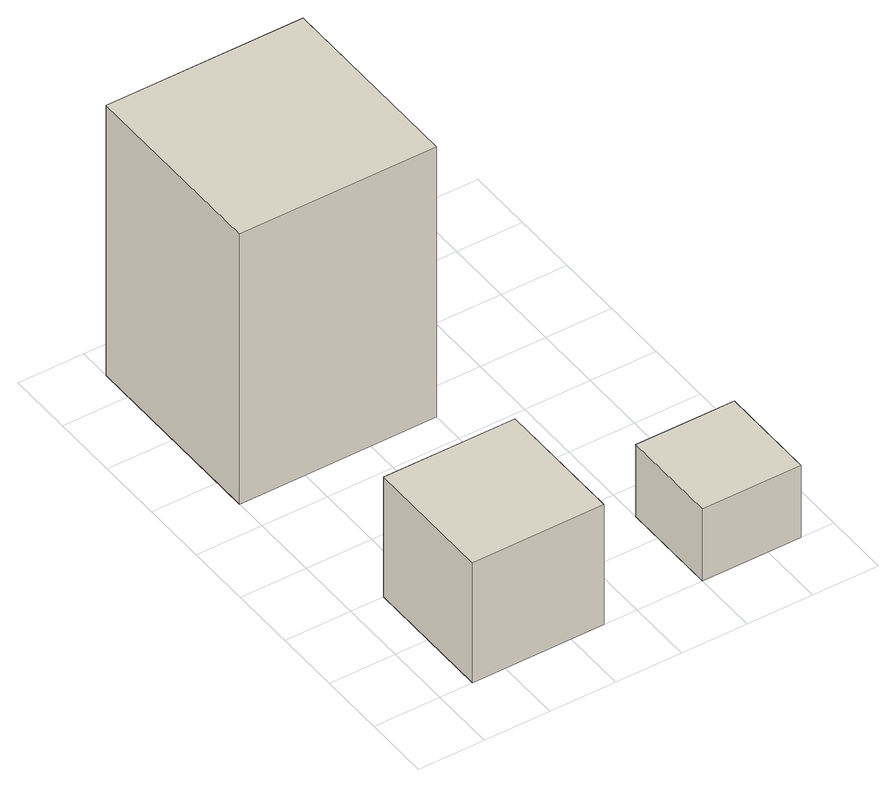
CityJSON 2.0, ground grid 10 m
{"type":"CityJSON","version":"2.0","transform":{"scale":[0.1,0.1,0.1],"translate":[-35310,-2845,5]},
"CityObjects":{
"building1":{"type":"Building","attributes":{"measuredHeight":20},"geometry":[{"type":"Solid","lod":"1","boundaries":[[[[0,1,2,3]],[[4,5,6,7]],[[2,4,7,3]],[[6,5,1,0]],[[7,6,0,3]],[[1,5,4,2]]]]}]},
"building2":{"type":"Building","attributes":{"measuredHeight":45},"geometry":[{"type":"Solid","lod":"1","boundaries":[[[[8,9,10,11]],[[12,13,14,15]],[[10,12,15,11]],[[14,13,9,8]],[[15,14,8,11]],[[9,13,12,10]]]]}]},
"building3":{"type":"Building","attributes":{"measuredHeight":12},"geometry":[{"type":"Solid","lod":"1","boundaries":[[[[16,17,18,19]],[[20,21,22,23]],[[18,20,23,19]],[[22,21,17,16]],[[23,22,16,19]],[[17,21,20,18]]]]}]}
},
"vertices":[
[50,200,0],[250,200,0],[250,0,0],[50,0,0],[250,0,200],[250,200,200],[50,200,200],[50,0,200],
[0,750,0],[300,750,0],[300,450,0],[0,450,0],[300,450,450],[300,750,450],[0,750,450],[0,450,450],
[400,150,0],[550,150,0],[550,0,0],[400,0,0],[550,0,120],[550,150,120],[400,150,120],[400,0,120]
]}
